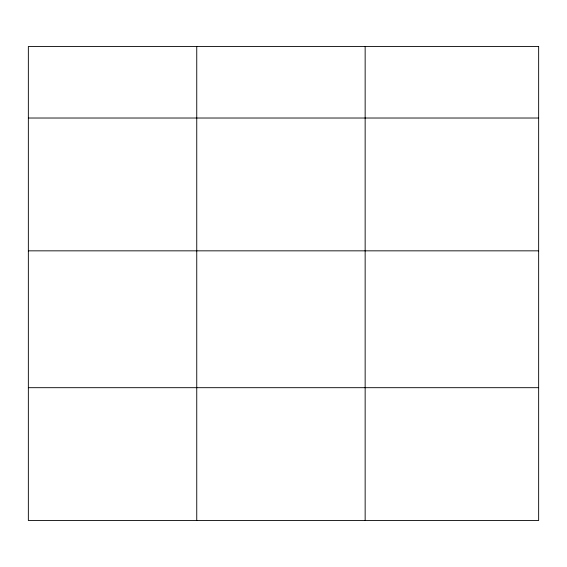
<?xml version="1.0" encoding="UTF-8"?>
<svg xmlns="http://www.w3.org/2000/svg" width="567" height="567" viewBox="0 0 567 567"><rect width="100%" height="100%" fill="white"/><g stroke="black" fill="none" stroke-linecap="round" stroke-linejoin="round"><path stroke-width="0.85" d="M28.35 118.021L538.65 118.021M28.35 250.841L538.65 250.841M28.35 387.686L538.65 387.686M365.148 46.494L365.148 520.506M196.749 46.494L196.749 520.506M538.65 46.494L28.35 46.494L28.35 520.506L538.65 520.506L538.65 46.494"/></g></svg>
